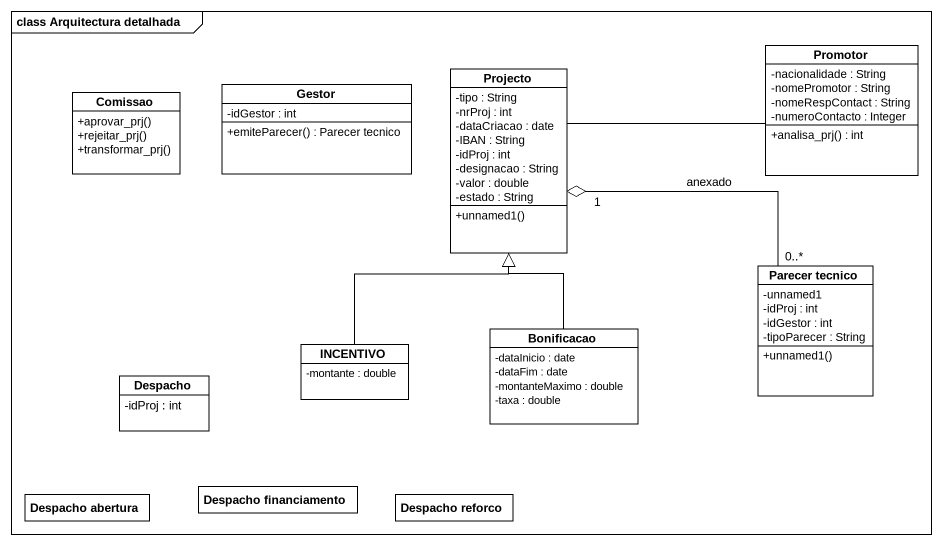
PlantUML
@startuml
mainframe class Arquitectura detalhada
hide circle
hide empty members
skinparam classAttributeIconSize 0
class Comissao {
  +aprovar_prj()
  +rejeitar_prj()
  +transformar_prj()
}
class Gestor {
  -idGestor : int
  +emiteParecer() : Parecer tecnico
}
class Projecto {
  -tipo : String
  -nrProj : int
  -dataCriacao : date
  -IBAN : String
  -idProj : int
  -designacao : String
  -valor : double
  -estado : String
  +unnamed1()
}
class Promotor {
  -nacionalidade : String
  -nomePromotor : String
  -nomeRespContact : String
  -numeroContacto : Integer
  +analisa_prj() : int
}
class "Parecer tecnico" as Parecer_tecnico {
  -unnamed1
  -idProj : int
  -idGestor : int
  -tipoParecer : String
  +unnamed1()
}
class INCENTIVO {
  -montante : double
}
class Bonificacao {
  -dataInicio : date
  -dataFim : date
  -montanteMaximo : double
  -taxa : double
}
class Despacho {
  -idProj : int
}
class "Despacho abertura" as Despacho_abertura
class "Despacho financiamento" as Despacho_financiamento
class "Despacho reforco" as Despacho_reforco
Projecto "1" o-right- "0..*" Parecer_tecnico : anexado
Promotor -left- Projecto
INCENTIVO -up-|> Projecto
Bonificacao -up-|> Projecto
@enduml
